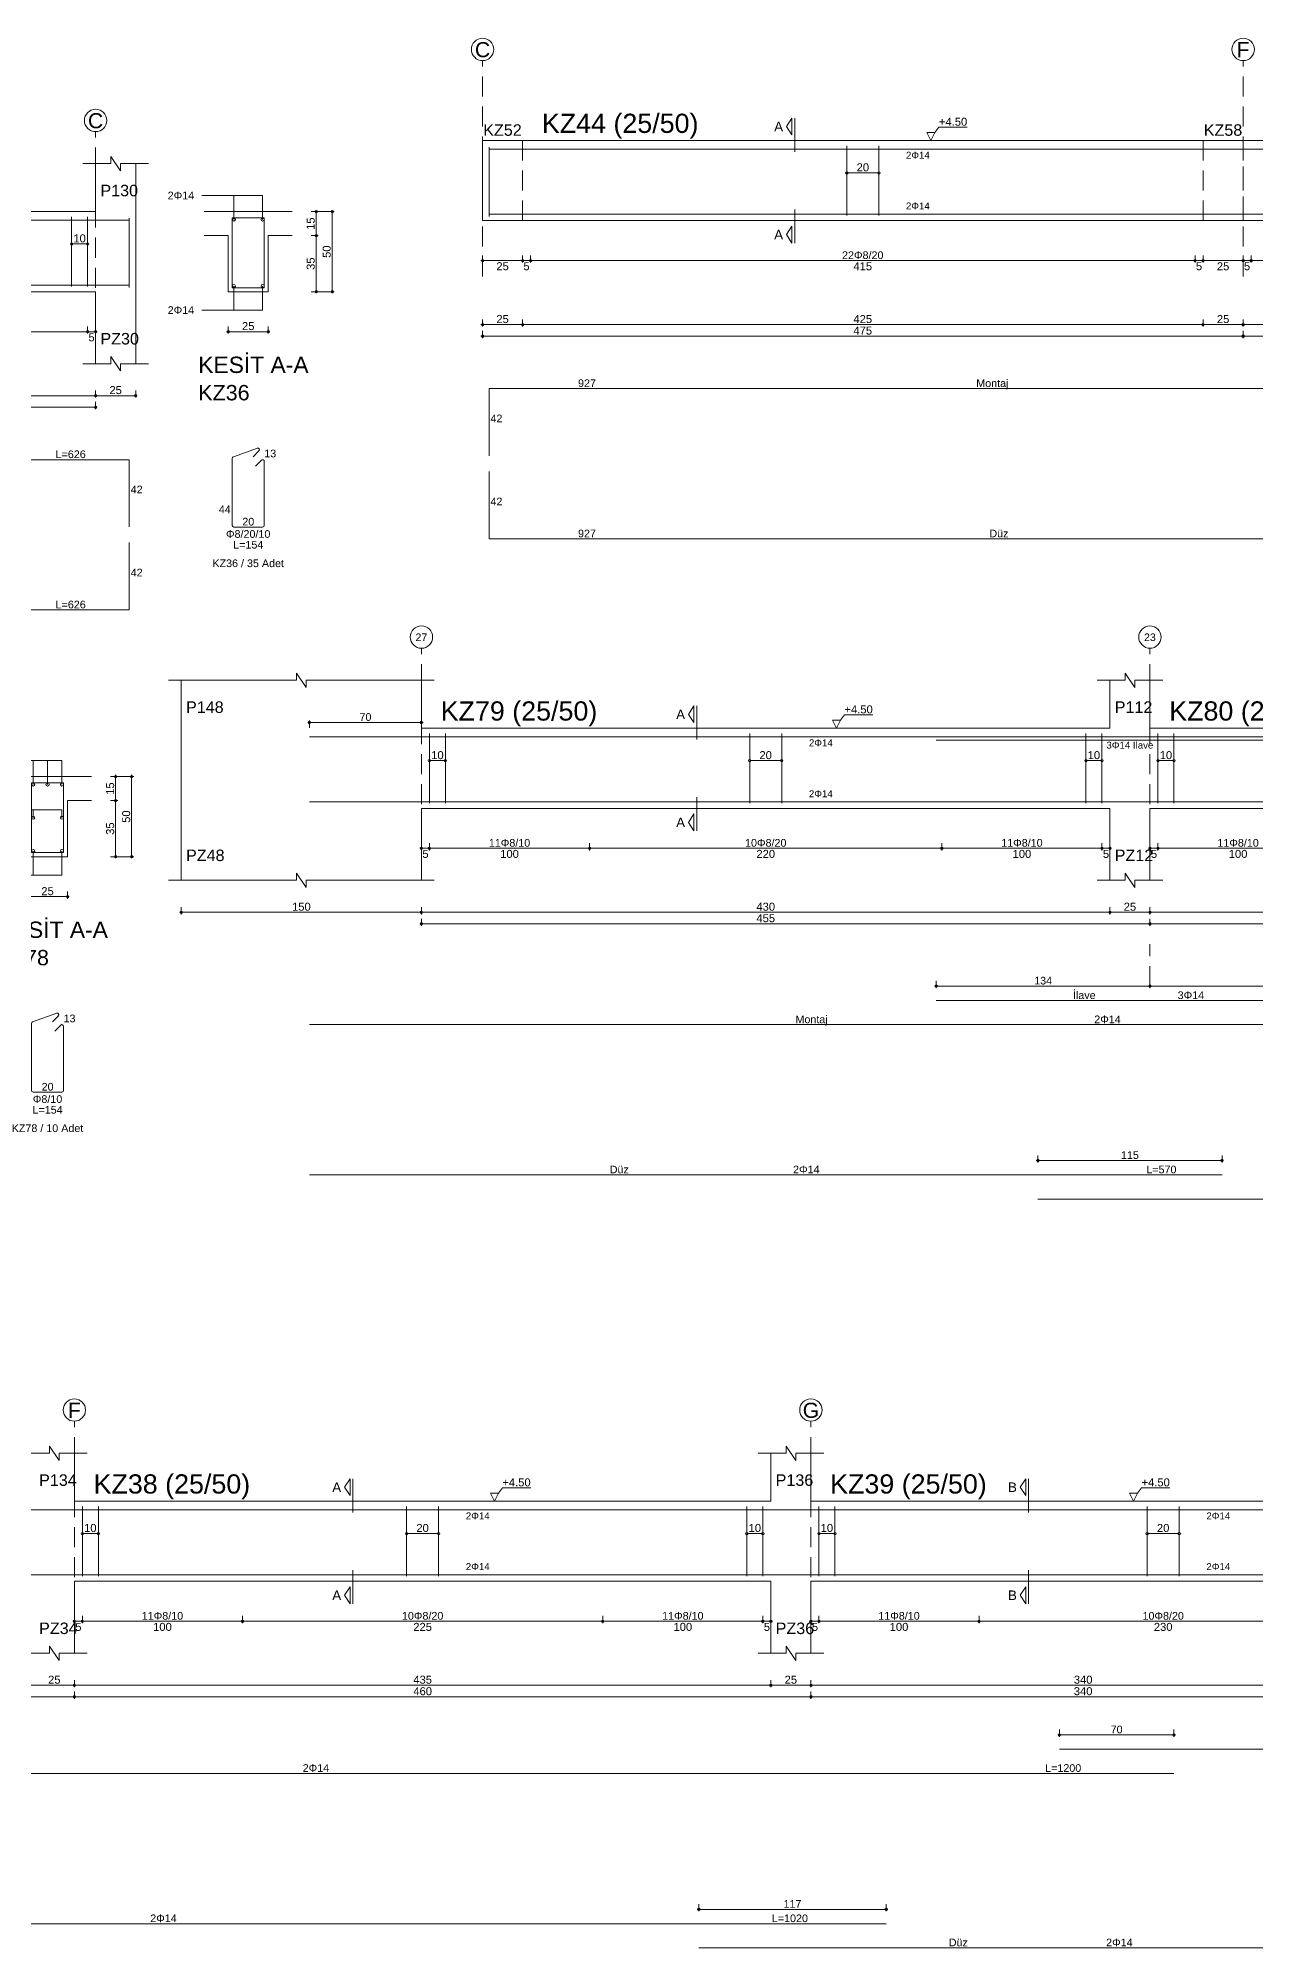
# Model space of a CAD drawing. Header units: millimetres. Extents: x 23801 to 80069, y 9628 to 14137.
# Drawn here: x 39155 to 40295, y 9826 to 11616 of the extents above; entities that cross this region are included whole.
import ezdxf

# ---------------------------------------------------------------- set-up
doc = ezdxf.new("R2010")
doc.units = ezdxf.units.MM
doc.linetypes.add('DASHDOT2', pattern=[12.7, 6.35, -3.175, 0, -3.175])
doc.linetypes.add('DASHED4', pattern=[18.75, 12.5, -6.25])
doc.layers.add('aks', color=251, linetype='DASHDOT2', lineweight=35)
for name, color, linetype in [('Donatı Topl. Uzun. Yazısı', 7, 'Continuous'), ('Donatı Uz. Yazısı', 7, 'Continuous'), ('Donatı Yazısı', 7, 'Continuous'), ('Donatı Çizgisi', 7, 'Continuous'), ('Kiriş', 7, 'Continuous'), ('Standart', 7, 'Continuous'), ('Ölçülendirme', 7, 'Continuous')]:
    doc.layers.add(name, color=color, linetype=linetype)
doc.styles.add('arial_1_18', font='arial.ttf', dxfattribs={"height": 0.2})

# ---------------------------------------------------------------- blocks, each defined once
blk = doc.blocks.new('IDE1071Entity7295')
at = {"layer": 'aks', "color": 30, "linetype": 'DASHED4', "lineweight": 5}
for points in [[(21820.7, 2001.7), (21820.7, 2136.7)], [(22345.7, 2001.7), (22345.7, 2136.7)]]:
    blk.add_lwpolyline(points, dxfattribs=at)
at = {"layer": 'aks', "color": 1, "linetype": 'Continuous', "lineweight": 5}
for centre in [(21820.7, 2143.7), (22345.7, 2143.7)]:
    blk.add_circle(centre, 7, dxfattribs=at)
at = {"layer": 'Donatı Çizgisi', "color": 5, "linetype": 'Continuous', "lineweight": 5}
for points in [[(21824.7, 2039.3), (21824.7, 2082.7)], [(21824.7, 2081.3), (22366.7, 2081.3)], [(21850.7, 2039.9), (21850.7, 2083.5)], [(21860.7, 2039.9), (21860.7, 2083.5)], [(22085.7, 2039.9), (22085.7, 2083.5)], [(22105.7, 2039.9), (22105.7, 2083.5)], [(22330.7, 2039.9), (22330.7, 2083.5)], [(22340.7, 2039.9), (22340.7, 2083.5)], [(22366.7, 2039.3), (22366.7, 2082.7)], [(22431, 2039.2), (22431, 2082.8)], [(22431, 2082.8), (22451, 2082.8)], [(22451, 2039.2), (22451, 2082.8)], [(21824.7, 2040.7), (22366.7, 2040.7)], [(22431, 2039.2), (22451, 2039.2)], [(22431.7, 1933.4), (22446.7, 1938.9)], [(22444.1, 1933.6), (22447.7, 1937.2)], [(21824.7, 1889.7), (21824.7, 1931.7)], [(21824.7, 1931.7), (22366.7, 1931.7)], [(22366.7, 1889.7), (22366.7, 1931.7)], [(22431, 1890.6), (22431, 1932.5)], [(22445.5, 1927.7), (22449.3, 1931.5)], [(22451, 1890.6), (22451, 1930.7)], [(22432, 1889.6), (22450, 1889.6)], [(21824.7, 1837.8), (21824.7, 1879.9)], [(22366.7, 1837.8), (22366.7, 1879.9)], [(21824.7, 1837.8), (22366.7, 1837.8)]]:
    blk.add_lwpolyline(points, dxfattribs=at)
for centre in [(22432, 2081.8), (22450, 2081.8), (22432, 2040.2), (22450, 2040.2)]:
    blk.add_circle(centre, 1, dxfattribs=at)
for centre, start, end in [((22432, 1932.5), 110, 180), ((22447, 1937.9), 315, 110), ((22450, 1930.7), 0, 135), ((22432, 1890.6), 180, 270), ((22450, 1890.6), 270, 0)]:
    blk.add_arc(centre, 1.02, start, end, dxfattribs=at)
at = {"layer": 'Kiriş', "color": 1, "linetype": 'Continuous', "lineweight": 5}
for points in [[(21812.7, 2116.7), (21830.2, 2116.7)], [(21820.7, 1991.7), (21820.7, 2116.7)], [(21830.2, 2116.7), (21830.2, 2121.2)], [(21836.2, 2112.2), (21830.2, 2121.2)], [(21836.2, 2112.2), (21836.2, 2116.7)], [(21836.2, 2116.7), (21853.7, 2116.7)], [(21845.7, 2086.7), (21845.7, 2116.7)], [(22337.7, 2116.7), (22355.2, 2116.7)], [(22345.7, 2086.7), (22345.7, 2116.7)], [(22355.2, 2116.7), (22355.2, 2121.2)], [(22361.2, 2112.2), (22355.2, 2121.2)], [(22361.2, 2116.7), (22378.7, 2116.7)], [(22361.2, 2112.2), (22361.2, 2116.7)], [(22370.7, 1991.7), (22370.7, 2116.7)], [(21845.7, 2086.7), (22345.7, 2086.7)], [(22413.5, 2086.7), (22468.5, 2086.7)], [(22413.5, 2071.7), (22428.5, 2071.7)], [(22428.5, 2036.7), (22428.5, 2071.7)], [(22453.5, 2071.7), (22468.5, 2071.7)], [(22453.5, 2036.7), (22453.5, 2071.7)], [(21845.7, 2036.7), (22345.7, 2036.7)], [(21845.7, 1991.7), (21845.7, 2036.7)], [(22345.7, 1991.7), (22345.7, 2036.7)], [(22428.5, 2036.7), (22453.5, 2036.7)], [(21836.2, 1987.2), (21830.2, 1996.2)], [(21830.2, 1991.7), (21830.2, 1996.2)], [(22361.2, 1987.2), (22355.2, 1996.2)], [(22355.2, 1991.7), (22355.2, 1996.2)], [(21812.7, 1991.7), (21830.2, 1991.7)], [(21836.2, 1991.7), (21853.7, 1991.7)], [(21836.2, 1987.2), (21836.2, 1991.7)], [(22337.7, 1991.7), (22355.2, 1991.7)], [(22361.2, 1991.7), (22378.7, 1991.7)], [(22361.2, 1987.2), (22361.2, 1991.7)]]:
    blk.add_lwpolyline(points, dxfattribs=at)
at = {"layer": 'Ölçülendirme', "color": 1, "linetype": 'Continuous', "lineweight": 5}
for points in [[(22040.4, 2095.5), (22043.9, 2100.7)], [(22043.9, 2090.2), (22043.9, 2100.7)], [(22045.7, 2079.7), (22045.7, 2100.7)], [(22043.9, 2090.2), (22040.4, 2095.5)], [(22146.9, 2086.7), (22144.4, 2091.7)], [(22144.4, 2091.7), (22149.4, 2091.7)], [(22149.4, 2091.7), (22146.9, 2086.7)], [(22149.4, 2091.7), (22151.9, 2095)], [(22151.9, 2095), (22169.6, 2095)], [(22412, 2096.8), (22450, 2096.8)], [(22432, 2081.8), (22432, 2096.8)], [(22450, 2081.8), (22450, 2096.8)], [(22146.9, 2086.7), (22146.9, 2086.7)], [(22480.2, 2086.7), (22494.7, 2086.7)], [(22483.5, 2035.7), (22483.5, 2087.7)], [(22493.5, 2035.7), (22493.5, 2087.7)], [(21850.7, 2066.5), (21860.7, 2066.5)], [(22085.7, 2066.5), (22105.7, 2066.5)], [(22330.7, 2066.5), (22340.7, 2066.5)], [(22480.2, 2071.7), (22484.7, 2071.7)], [(22045.7, 2022.7), (22045.7, 2043.7)], [(22040.4, 2028), (22043.9, 2033.2)], [(22043.9, 2022.7), (22043.9, 2033.2)], [(22432, 2025.2), (22432, 2040.2)], [(22450, 2025.2), (22450, 2040.2)], [(22480.2, 2036.7), (22494.7, 2036.7)], [(22043.9, 2022.7), (22040.4, 2028)], [(22412, 2025.2), (22450, 2025.2)], [(21844.7, 2011.7), (22346.7, 2011.7)], [(21845.7, 2010.5), (21845.7, 2015)], [(21850.7, 2010.5), (21850.7, 2015)], [(21950.7, 2010.5), (21950.7, 2015)], [(22240.7, 2010.5), (22240.7, 2015)], [(22340.7, 2010.5), (22340.7, 2015)], [(22345.7, 2010.5), (22345.7, 2015)], [(22427.5, 2011.7), (22454.5, 2011.7)], [(22428.5, 2010.5), (22428.5, 2015)], [(22453.5, 2010.5), (22453.5, 2015)], [(21819.7, 1971.7), (22371.7, 1971.7)], [(21820.7, 1970.5), (21820.7, 1975)], [(21845.7, 1970.5), (21845.7, 1975)], [(22345.7, 1970.5), (22345.7, 1975)], [(22370.7, 1970.5), (22370.7, 1975)], [(21819.7, 1964.5), (22346.7, 1964.5)], [(21820.7, 1963.3), (21820.7, 1967.8)], [(22345.7, 1963.3), (22345.7, 1967.8)]]:
    blk.add_lwpolyline(points, dxfattribs=at)
for centre in [(22483.5, 2086.7), (22493.5, 2086.7), (21850.7, 2066.5), (21860.7, 2066.5), (22085.7, 2066.5), (22105.7, 2066.5), (22330.7, 2066.5), (22340.7, 2066.5), (22483.5, 2071.7), (22483.5, 2036.7), (22493.5, 2036.7), (21845.7, 2011.7), (21850.7, 2011.7), (21850.7, 2011.7), (21950.7, 2011.7), (21950.7, 2011.7), (22240.7, 2011.7), (22240.7, 2011.7), (22340.7, 2011.7), (22340.7, 2011.7), (22345.7, 2011.7), (22428.5, 2011.7), (22453.5, 2011.7), (21820.7, 1971.7), (21845.7, 1971.7), (21845.7, 1971.7), (22345.7, 1971.7), (22345.7, 1971.7), (22370.7, 1971.7), (21820.7, 1964.5), (22345.7, 1964.5)]:
    blk.add_circle(centre, 0.75, dxfattribs=at)
at = {"layer": 'aks', "color": 1, "linetype": 'Continuous', "lineweight": 5, "style": 'arial_1_18'}
for s, p in [('A', (21816.3, 2138.8)), ('C', (22340.9, 2138.8))]:
    blk.add_text(s, height=9.45, dxfattribs=at).set_placement(p)
at = {"layer": 'Donatı Topl. Uzun. Yazısı', "color": 1, "linetype": 'Continuous', "lineweight": 5, "style": 'arial_1_18'}
for s, p in [('L=626', (22320.7, 1932.7)), ('L=154', (22431.6, 1876.2)), ('L=626', (22320.7, 1838.8))]:
    blk.add_text(s, height=4.8, dxfattribs=at).set_placement(p)
at = {"layer": 'Donatı Uz. Yazısı', "color": 1, "linetype": 'Continuous', "lineweight": 5, "style": 'arial_1_18'}
for s, p in [('542', (21857.2, 1932.7)), ('13', (22451, 1933.2)), ('42', (21825.6, 1910.7)), ('42', (22367.6, 1910.7)), ('44', (22422.6, 1898.3)), ('20', (22437.3, 1890.6)), ('42', (21825.6, 1858.8)), ('42', (22367.6, 1858.8)), ('542', (21857.2, 1838.8))]:
    blk.add_text(s, height=4.8, dxfattribs=at).set_placement(p)
at = {"layer": 'Donatı Yazısı', "color": 5, "linetype": 'Continuous', "lineweight": 5, "style": 'arial_1_18'}
for s, p in [('2Φ14', (22390.7, 2094.4)), ('2Φ14', (22390.7, 2022.8)), ('2Φ14', (22111.9, 1932.7)), ('Φ8/20/10', (22427.1, 1882.9)), ('KZ36 / 35 Adet', (22418.6, 1864.6)), ('2Φ14', (22111.9, 1838.8))]:
    blk.add_text(s, height=4.8, dxfattribs=at).set_placement(p)
for p in [(22122.6, 2075.4), (22122.6, 2043.7)]:
    blk.add_text('2Φ14', height=4.32, rotation=360, dxfattribs=at).set_placement(p)
at = {"layer": 'Donatı Yazısı', "color": 1, "linetype": 'Continuous', "lineweight": 5, "style": 'arial_1_18'}
for s, p in [('Montaj', (21994.2, 1932.7)), ('Düz', (22002.4, 1838.8))]:
    blk.add_text(s, height=4.8, dxfattribs=at).set_placement(p)
at = {"layer": 'Kiriş', "color": 1, "linetype": 'Continuous', "lineweight": 5, "style": 'arial_1_18'}
for s, height, p in [('P123', 7.2, (21823.7, 2096.3)), ('KZ36 (25/50)', 12, (21857.7, 2091.5)), ('P130', 7.2, (22348.7, 2096.3)), ('PZ23', 7.2, (21823.7, 2003.7)), ('PZ30', 7.2, (22348.7, 2003.7)), ('KESİT A-A', 10.2, (22409.8, 1985.9)), ('KZ36', 9.6, (22409.8, 1968.8))]:
    blk.add_text(s, height=height, dxfattribs=at).set_placement(p)
at = {"layer": 'Ölçülendirme', "color": 1, "linetype": 'Continuous', "lineweight": 5, "style": 'arial_1_18'}
for s, height, p in [('+4.50', 5, (22151.9, 2096)), ('A', 5.95, (22032.8, 2092.5)), ('A', 5.95, (22032.8, 2025)), ('25', 5, (22437.1, 2012.7)), ('5', 5, (21846.2, 2005.7)), ('100', 5, (21894.8, 2005.7)), ('290', 5, (22089.8, 2005.7)), ('100', 5, (22284.8, 2005.7)), ('5', 5, (22341.2, 2005.7)), ('25', 5, (21829.3, 1972.7)), ('500', 5, (22089.8, 1972.7)), ('525', 5, (22089.8, 1965.5)), ('25', 5, (22354.3, 1972.7))]:
    blk.add_text(s, height=height, dxfattribs=at).set_placement(p)
for s, rotation, p in [('15', 90, (22482.5, 2075.3)), ('10', 360, (21851.8, 2067.5)), ('20', 360, (22091.8, 2067.5)), ('10', 360, (22331.8, 2067.5)), ('50', 90, (22492.5, 2057.8)), ('35', 90, (22482.5, 2050.3))]:
    blk.add_text(s, height=5, rotation=rotation, dxfattribs=at).set_placement(p)
at = {"layer": 'Ölçülendirme', "color": 5, "linetype": 'Continuous', "lineweight": 5, "style": 'arial_1_18'}
for s, p in [('11Φ8/10', (21887.7, 2012.7)), ('13Φ8/20', (22082.7, 2012.7)), ('11Φ8/10', (22277.7, 2012.7))]:
    blk.add_text(s, height=4.8, dxfattribs=at).set_placement(p)
blk = doc.blocks.new('IDE1071Entity7296')
at = {"layer": 'aks', "color": 30, "linetype": 'DASHED4', "lineweight": 5}
for points in [[(23031.6, 2031.9), (23031.6, 2166.9)], [(23491.6, 2031.9), (23491.6, 2166.9)]]:
    blk.add_lwpolyline(points, dxfattribs=at)
at = {"layer": 'aks', "color": 1, "linetype": 'Continuous', "lineweight": 5}
for centre in [(23031.6, 2173.9), (23491.6, 2173.9)]:
    blk.add_circle(centre, 7, dxfattribs=at)
at = {"layer": 'Donatı Çizgisi', "color": 5, "linetype": 'Continuous', "lineweight": 5}
for points in [[(23036.6, 2070.1), (23036.6, 2113.7)], [(23046.6, 2070.1), (23046.6, 2113.7)], [(23239.1, 2070.1), (23239.1, 2113.7)], [(23259.1, 2070.1), (23259.1, 2113.7)], [(23451.6, 2070.1), (23451.6, 2113.7)], [(23461.6, 2070.1), (23461.6, 2113.7)], [(23496.6, 2070.1), (23496.6, 2113.7)], [(23506.6, 2070.1), (23506.6, 2113.7)], [(23701.6, 2070.1), (23701.6, 2113.7)], [(23721.6, 2070.1), (23721.6, 2113.7)], [(22560.6, 2111.5), (25287.6, 2111.5)], [(22560.6, 2070.9), (25287.6, 2070.9)], [(23646.8, 1961.9), (24731.5, 1961.9)], [(22560.6, 1946.8), (23718.3, 1946.8)], [(22560.6, 1852.9), (23538.6, 1852.9)], [(23421.6, 1837.8), (23901.6, 1837.8)]]:
    blk.add_lwpolyline(points, dxfattribs=at)
at = {"layer": 'Kiriş', "color": 1, "linetype": 'Continuous', "lineweight": 5}
for points in [[(23016.1, 2146.9), (23016.1, 2151.4)], [(23022.1, 2142.4), (23016.1, 2151.4)], [(23476.1, 2146.9), (23476.1, 2151.4)], [(23482.1, 2142.4), (23476.1, 2151.4)], [(22998.6, 2146.9), (23016.1, 2146.9)], [(23022.1, 2146.9), (23039.6, 2146.9)], [(23022.1, 2142.4), (23022.1, 2146.9)], [(23031.6, 2116.9), (23031.6, 2146.9)], [(23458.6, 2146.9), (23476.1, 2146.9)], [(23466.6, 2116.9), (23466.6, 2146.9)], [(23482.1, 2146.9), (23499.6, 2146.9)], [(23482.1, 2142.4), (23482.1, 2146.9)], [(23491.6, 2116.9), (23491.6, 2146.9)], [(23031.6, 2116.9), (23466.6, 2116.9)], [(23491.6, 2116.9), (25291.6, 2116.9)], [(23031.6, 2066.9), (23466.6, 2066.9)], [(23031.6, 2021.9), (23031.6, 2066.9)], [(23466.6, 2021.9), (23466.6, 2066.9)], [(23491.6, 2066.9), (25291.6, 2066.9)], [(23491.6, 2021.9), (23491.6, 2066.9)], [(22998.6, 2021.9), (23016.1, 2021.9)], [(23022.1, 2017.4), (23016.1, 2026.4)], [(23016.1, 2021.9), (23016.1, 2026.4)], [(23022.1, 2021.9), (23039.6, 2021.9)], [(23022.1, 2017.4), (23022.1, 2021.9)], [(23458.6, 2021.9), (23476.1, 2021.9)], [(23482.1, 2017.4), (23476.1, 2026.4)], [(23476.1, 2021.9), (23476.1, 2026.4)], [(23482.1, 2021.9), (23499.6, 2021.9)], [(23482.1, 2017.4), (23482.1, 2021.9)]]:
    blk.add_lwpolyline(points, dxfattribs=at)
at = {"layer": 'Ölçülendirme', "color": 1, "linetype": 'Continuous', "lineweight": 5}
for points in [[(23200.4, 2125.7), (23203.9, 2130.9)], [(23203.9, 2120.4), (23200.4, 2125.7)], [(23203.9, 2120.4), (23203.9, 2130.9)], [(23205.6, 2109.9), (23205.6, 2130.9)], [(23296.4, 2121.9), (23298.9, 2125.2)], [(23298.9, 2125.2), (23316.6, 2125.2)], [(23622.4, 2125.7), (23625.9, 2130.9)], [(23625.9, 2120.4), (23622.4, 2125.7)], [(23625.9, 2120.4), (23625.9, 2130.9)], [(23627.6, 2109.9), (23627.6, 2130.9)], [(23695.6, 2121.9), (23698.1, 2125.2)], [(23698.1, 2125.2), (23715.8, 2125.2)], [(23293.9, 2116.9), (23291.4, 2121.9)], [(23291.4, 2121.9), (23296.4, 2121.9)], [(23296.4, 2121.9), (23293.9, 2116.9)], [(23293.9, 2116.9), (23293.9, 2116.9)], [(23693.1, 2116.9), (23690.6, 2121.9)], [(23690.6, 2121.9), (23695.6, 2121.9)], [(23695.6, 2121.9), (23693.1, 2116.9)], [(23693.1, 2116.9), (23693.1, 2116.9)], [(23036.6, 2096.7), (23046.6, 2096.7)], [(23239.1, 2096.7), (23259.1, 2096.7)], [(23451.6, 2096.7), (23461.6, 2096.7)], [(23496.6, 2096.7), (23506.6, 2096.7)], [(23701.6, 2096.7), (23721.6, 2096.7)], [(23205.6, 2052.9), (23205.6, 2073.9)], [(23627.6, 2052.9), (23627.6, 2073.9)], [(23200.4, 2058.2), (23203.9, 2063.4)], [(23203.9, 2052.9), (23200.4, 2058.2)], [(23203.9, 2052.9), (23203.9, 2063.4)], [(23622.4, 2058.2), (23625.9, 2063.4)], [(23625.9, 2052.9), (23622.4, 2058.2)], [(23625.9, 2052.9), (23625.9, 2063.4)], [(23030.6, 2041.9), (23467.6, 2041.9)], [(23031.6, 2040.7), (23031.6, 2045.2)], [(23036.6, 2040.7), (23036.6, 2045.2)], [(23136.6, 2040.7), (23136.6, 2045.2)], [(23361.6, 2040.7), (23361.6, 2045.2)], [(23461.6, 2040.7), (23461.6, 2045.2)], [(23466.6, 2040.7), (23466.6, 2045.2)], [(23490.6, 2041.9), (25292.6, 2041.9)], [(23491.6, 2040.7), (23491.6, 2045.2)], [(23496.6, 2040.7), (23496.6, 2045.2)], [(23596.6, 2040.7), (23596.6, 2045.2)], [(23031.6, 2000.7), (23031.6, 2005.2)], [(23466.6, 2000.7), (23466.6, 2005.2)], [(23491.6, 2000.7), (23491.6, 2005.2)], [(22555.6, 2001.9), (25292.6, 2001.9)], [(22555.6, 1994.7), (25292.6, 1994.7)], [(23031.6, 1993.5), (23031.6, 1998)], [(23491.6, 1993.5), (23491.6, 1998)], [(23645.8, 1970.9), (23719.3, 1970.9)], [(23646.8, 1969.7), (23646.8, 1974.2)], [(23718.3, 1969.7), (23718.3, 1974.2)], [(23420.6, 1861.9), (23539.6, 1861.9)], [(23421.6, 1860.7), (23421.6, 1865.2)], [(23538.6, 1860.7), (23538.6, 1865.2)]]:
    blk.add_lwpolyline(points, dxfattribs=at)
for centre in [(23036.6, 2096.7), (23046.6, 2096.7), (23239.1, 2096.7), (23259.1, 2096.7), (23451.6, 2096.7), (23461.6, 2096.7), (23496.6, 2096.7), (23506.6, 2096.7), (23701.6, 2096.7), (23721.6, 2096.7), (23031.6, 2041.9), (23036.6, 2041.9), (23036.6, 2041.9), (23136.6, 2041.9), (23136.6, 2041.9), (23361.6, 2041.9), (23361.6, 2041.9), (23461.6, 2041.9), (23461.6, 2041.9), (23466.6, 2041.9), (23491.6, 2041.9), (23496.6, 2041.9), (23496.6, 2041.9), (23596.6, 2041.9), (23596.6, 2041.9), (23031.6, 2001.9), (23031.6, 2001.9), (23031.6, 1994.7), (23031.6, 1994.7), (23466.6, 2001.9), (23466.6, 2001.9), (23491.6, 2001.9), (23491.6, 2001.9), (23491.6, 1994.7), (23491.6, 1994.7), (23646.8, 1970.9), (23718.3, 1970.9), (23421.6, 1861.9), (23538.6, 1861.9)]:
    blk.add_circle(centre, 0.75, dxfattribs=at)
at = {"layer": 'aks', "color": 1, "linetype": 'Continuous', "lineweight": 5, "style": 'arial_1_18'}
for s, p in [('F', (23027.6, 2169)), ('G', (23486.5, 2169))]:
    blk.add_text(s, height=9.45, dxfattribs=at).set_placement(p)
at = {"layer": 'Donatı Topl. Uzun. Yazısı', "color": 1, "linetype": 'Continuous', "lineweight": 5, "style": 'arial_1_18'}
for s, p in [('L=1200', (23637.9, 1947.8)), ('L=1020', (23467.2, 1853.9))]:
    blk.add_text(s, height=4.8, dxfattribs=at).set_placement(p)
at = {"layer": 'Donatı Yazısı', "color": 5, "linetype": 'Continuous', "lineweight": 5, "style": 'arial_1_18'}
for p in [(23276.1, 2105.6), (23738.6, 2105.6), (23276.1, 2073.9), (23738.6, 2073.9)]:
    blk.add_text('2Φ14', height=4.32, rotation=360, dxfattribs=at).set_placement(p)
for p in [(23174.2, 1947.8), (23079, 1853.9), (23676, 1838.8)]:
    blk.add_text('2Φ14', height=4.8, dxfattribs=at).set_placement(p)
at = {"layer": 'Donatı Yazısı', "color": 1, "linetype": 'Continuous', "lineweight": 5, "style": 'arial_1_18'}
blk.add_text('Düz', height=4.8, dxfattribs=at).set_placement((23577.7, 1838.8))
at = {"layer": 'Kiriş', "color": 1, "linetype": 'Continuous', "lineweight": 5, "style": 'arial_1_18'}
for s, height, p in [('P134', 7.2, (23009.6, 2126.5)), ('KZ38 (25/50)', 12, (23043.6, 2121.7)), ('P136', 7.2, (23469.6, 2126.5)), ('KZ39 (25/50)', 12, (23503.6, 2121.7)), ('PZ34', 7.2, (23009.6, 2033.9)), ('PZ36', 7.2, (23469.6, 2033.9))]:
    blk.add_text(s, height=height, dxfattribs=at).set_placement(p)
at = {"layer": 'Ölçülendirme', "color": 1, "linetype": 'Continuous', "lineweight": 5, "style": 'arial_1_18'}
for s, height, p in [('A', 5.95, (23192.7, 2122.7)), ('+4.50', 5, (23298.9, 2126.2)), ('B', 5.95, (23614.7, 2122.7)), ('+4.50', 5, (23698.1, 2126.2)), ('A', 5.95, (23192.7, 2055.2)), ('B', 5.95, (23614.7, 2055.2)), ('5', 5, (23032.2, 2035.9)), ('100', 5, (23080.8, 2035.9)), ('225', 5, (23243.3, 2035.9)), ('100', 5, (23405.8, 2035.9)), ('5', 5, (23462.2, 2035.9)), ('5', 5, (23492.2, 2035.9)), ('100', 5, (23540.8, 2035.9)), ('230', 5, (23705.8, 2035.9)), ('25', 5, (23015.2, 2002.9)), ('435', 5, (23243.3, 2002.9)), ('25', 5, (23475.2, 2002.9)), ('340', 5, (23655.8, 2002.9)), ('460', 5, (23243.3, 1995.7)), ('340', 5, (23655.8, 1995.7))]:
    blk.add_text(s, height=height, dxfattribs=at).set_placement(p)
for s, p in [('10', (23037.7, 2097.7)), ('20', (23245.2, 2097.7)), ('10', (23452.7, 2097.7)), ('10', (23497.7, 2097.7)), ('20', (23707.7, 2097.7))]:
    blk.add_text(s, height=5, rotation=360, dxfattribs=at).set_placement(p)
at = {"layer": 'Ölçülendirme', "color": 5, "linetype": 'Continuous', "lineweight": 5, "style": 'arial_1_18'}
for s, p in [('11Φ8/10', (23073.7, 2042.9)), ('10Φ8/20', (23236.2, 2042.9)), ('11Φ8/10', (23398.7, 2042.9)), ('11Φ8/10', (23533.7, 2042.9)), ('10Φ8/20', (23698.7, 2042.9)), ('70', (23678.8, 1971.9)), ('117', (23474.5, 1862.9))]:
    blk.add_text(s, height=4.8, dxfattribs=at).set_placement(p)
blk = doc.blocks.new('IDE1071Entity7298')
at = {"layer": 'aks', "color": 30, "linetype": 'DASHED4', "lineweight": 5}
for points in [[(26469.9, 2001.7), (26469.9, 2136.7)], [(26944.9, 2001.7), (26944.9, 2136.7)]]:
    blk.add_lwpolyline(points, dxfattribs=at)
at = {"layer": 'aks', "color": 1, "linetype": 'Continuous', "lineweight": 5}
for centre in [(26469.9, 2143.7), (26944.9, 2143.7)]:
    blk.add_circle(centre, 7, dxfattribs=at)
at = {"layer": 'Donatı Çizgisi', "color": 5, "linetype": 'Continuous', "lineweight": 5}
for points in [[(26473.9, 2039.3), (26473.9, 2082.7)], [(26473.9, 2081.3), (27400.9, 2081.3)], [(26697.4, 2039.9), (26697.4, 2083.5)], [(26717.4, 2039.9), (26717.4, 2083.5)], [(26473.9, 2040.7), (27400.9, 2040.7)], [(26473.9, 1889.7), (26473.9, 1931.7)], [(26473.9, 1931.7), (27400.9, 1931.7)], [(26473.9, 1837.8), (26473.9, 1879.9)], [(26473.9, 1837.8), (27400.9, 1837.8)]]:
    blk.add_lwpolyline(points, dxfattribs=at)
at = {"layer": 'Kiriş', "color": 1, "linetype": 'DASHED4', "lineweight": 5}
for points in [[(26469.9, 2036.7), (26469.9, 2086.7)], [(26494.9, 2036.7), (26494.9, 2086.7)], [(26919.9, 2036.7), (26919.9, 2086.7)], [(26944.9, 2036.7), (26944.9, 2086.7)]]:
    blk.add_lwpolyline(points, dxfattribs=at)
at = {"layer": 'Kiriş', "color": 1, "linetype": 'Continuous', "lineweight": 5}
for points in [[(26469.9, 2086.7), (27404.9, 2086.7)], [(26469.9, 2036.7), (26469.9, 2086.7)], [(26469.9, 2036.7), (27404.9, 2036.7)]]:
    blk.add_lwpolyline(points, dxfattribs=at)
at = {"layer": 'Ölçülendirme', "color": 1, "linetype": 'Continuous', "lineweight": 5}
for points in [[(26659.6, 2095.5), (26663.1, 2100.7)], [(26663.1, 2090.2), (26663.1, 2100.7)], [(26664.9, 2079.7), (26664.9, 2100.7)], [(26663.1, 2090.2), (26659.6, 2095.5)], [(26749.9, 2086.7), (26747.4, 2091.7)], [(26747.4, 2091.7), (26752.4, 2091.7)], [(26752.4, 2091.7), (26749.9, 2086.7)], [(26752.4, 2091.7), (26754.9, 2095)], [(26754.9, 2095), (26772.5, 2095)], [(26749.9, 2086.7), (26749.9, 2086.7)], [(26697.4, 2066.5), (26717.4, 2066.5)], [(26664.9, 2022.7), (26664.9, 2043.7)], [(26659.6, 2028), (26663.1, 2033.2)], [(26663.1, 2022.7), (26663.1, 2033.2)], [(26663.1, 2022.7), (26659.6, 2028)], [(26468.9, 2011.7), (27405.9, 2011.7)], [(26469.9, 2010.5), (26469.9, 2015)], [(26494.9, 2010.5), (26494.9, 2015)], [(26499.9, 2010.5), (26499.9, 2015)], [(26914.9, 2010.5), (26914.9, 2015)], [(26919.9, 2010.5), (26919.9, 2015)], [(26944.9, 2010.5), (26944.9, 2015)], [(26949.9, 2010.5), (26949.9, 2015)], [(26468.9, 1971.7), (27405.9, 1971.7)], [(26469.9, 1970.5), (26469.9, 1975)], [(26494.9, 1970.5), (26494.9, 1975)], [(26919.9, 1970.5), (26919.9, 1975)], [(26944.9, 1970.5), (26944.9, 1975)], [(26468.9, 1964.5), (27405.9, 1964.5)], [(26469.9, 1963.3), (26469.9, 1967.8)], [(26944.9, 1963.3), (26944.9, 1967.8)]]:
    blk.add_lwpolyline(points, dxfattribs=at)
for centre in [(26697.4, 2066.5), (26717.4, 2066.5), (26469.9, 2011.7), (26494.9, 2011.7), (26494.9, 2011.7), (26499.9, 2011.7), (26499.9, 2011.7), (26914.9, 2011.7), (26914.9, 2011.7), (26919.9, 2011.7), (26919.9, 2011.7), (26944.9, 2011.7), (26944.9, 2011.7), (26949.9, 2011.7), (26949.9, 2011.7), (26469.9, 1971.7), (26494.9, 1971.7), (26494.9, 1971.7), (26919.9, 1971.7), (26919.9, 1971.7), (26944.9, 1971.7), (26944.9, 1971.7), (26469.9, 1964.5), (26944.9, 1964.5), (26944.9, 1964.5)]:
    blk.add_circle(centre, 0.75, dxfattribs=at)
at = {"layer": 'aks', "color": 1, "linetype": 'Continuous', "lineweight": 5, "style": 'arial_1_18'}
for s, p in [('C', (26465.1, 2138.8)), ('F', (26940.8, 2138.8))]:
    blk.add_text(s, height=9.45, dxfattribs=at).set_placement(p)
at = {"layer": 'Donatı Uz. Yazısı', "color": 1, "linetype": 'Continuous', "lineweight": 5, "style": 'arial_1_18'}
for s, p in [('927', (26529.5, 1932.7)), ('42', (26474.8, 1910.7)), ('42', (26474.8, 1858.8)), ('927', (26529.5, 1838.8))]:
    blk.add_text(s, height=4.8, dxfattribs=at).set_placement(p)
at = {"layer": 'Donatı Yazısı', "color": 5, "linetype": 'Continuous', "lineweight": 5, "style": 'arial_1_18'}
for p in [(26734.3, 2075.4), (26734.3, 2043.7)]:
    blk.add_text('2Φ14', height=4.32, rotation=360, dxfattribs=at).set_placement(p)
at = {"layer": 'Donatı Yazısı', "color": 1, "linetype": 'Continuous', "lineweight": 5, "style": 'arial_1_18'}
for s, p in [('Montaj', (26778.2, 1932.7)), ('Düz', (26786.4, 1838.8))]:
    blk.add_text(s, height=4.8, dxfattribs=at).set_placement(p)
at = {"layer": 'Kiriş', "color": 1, "linetype": 'Continuous', "lineweight": 5, "style": 'arial_1_18'}
for s, height, p in [('KZ44 (25/50)', 12, (26506.9, 2091.5)), ('KZ52', 7.2, (26470.3, 2089.7)), ('KZ58', 7.2, (26920.3, 2089.7))]:
    blk.add_text(s, height=height, dxfattribs=at).set_placement(p)
at = {"layer": 'Ölçülendirme', "color": 1, "linetype": 'Continuous', "lineweight": 5, "style": 'arial_1_18'}
for s, height, p in [('+4.50', 5, (26754.9, 2096)), ('A', 5.95, (26652, 2092.5)), ('A', 5.95, (26652, 2025)), ('25', 5, (26478.5, 2005.7)), ('5', 5, (26495.4, 2005.7)), ('415', 5, (26701.5, 2005.7)), ('5', 5, (26915.4, 2005.7)), ('25', 5, (26928.5, 2005.7)), ('5', 5, (26945.4, 2005.7)), ('25', 5, (26478.5, 1972.7)), ('425', 5, (26701.5, 1972.7)), ('475', 5, (26701.5, 1965.5)), ('25', 5, (26928.5, 1972.7))]:
    blk.add_text(s, height=height, dxfattribs=at).set_placement(p)
blk.add_text('20', height=5, rotation=360, dxfattribs=at).set_placement((26703.5, 2067.5))
at = {"layer": 'Ölçülendirme', "color": 5, "linetype": 'Continuous', "lineweight": 5, "style": 'arial_1_18'}
blk.add_text('22Φ8/20', height=4.8, dxfattribs=at).set_placement((26694.4, 2012.7))
blk = doc.blocks.new('IDE1071Entity7328')
at = {"layer": 'aks', "color": 30, "linetype": 'DASHED4', "lineweight": 5}
for points in [[(21618.8, 1648.7), (21618.8, 1783.7)], [(21748.8, 1648.7), (21748.8, 1783.7)], [(21748.8, 1587.7), (21748.8, 1598.7)]]:
    blk.add_lwpolyline(points, dxfattribs=at)
at = {"layer": 'aks', "color": 1, "linetype": 'Continuous', "lineweight": 5}
for centre in [(21618.8, 1790.7), (21748.8, 1790.7)]:
    blk.add_circle(centre, 7, dxfattribs=at)
at = {"layer": 'Donatı Çizgisi', "color": 5, "linetype": 'Continuous', "lineweight": 5}
for points in [[(21691.3, 1686.9), (21691.3, 1730.5)], [(21701.3, 1686.9), (21701.3, 1730.5)], [(21622.8, 1686.3), (21622.8, 1729.7)], [(21622.8, 1728.3), (21820.8, 1728.3)], [(21678.8, 1726.3), (21818.8, 1726.3)], [(21966.2, 1686.2), (21966.2, 1729.8)], [(21966.2, 1729.8), (21986.2, 1729.8)], [(21986.2, 1686.2), (21986.2, 1729.8)], [(21623.3, 1708), (21818.3, 1708)], [(21622.8, 1687.6), (21820.8, 1687.6)], [(21966.2, 1686.2), (21986.2, 1686.2)], [(21678.8, 1578.7), (21818.8, 1578.7)], [(21966.2, 1537.6), (21966.2, 1579.4)], [(21966.9, 1580.4), (21981.9, 1585.9)], [(21979.3, 1580.5), (21983, 1584.2)], [(21980.7, 1574.6), (21984.5, 1578.4)], [(21986.2, 1537.6), (21986.2, 1577.7)], [(21622.8, 1521.5), (21622.8, 1563.6)], [(21622.8, 1563.6), (21820.8, 1563.6)], [(21967.2, 1536.6), (21985.2, 1536.6)], [(21622.8, 1469.7), (21622.8, 1511.7)], [(21630.8, 1505), (21810.8, 1505)], [(21622.8, 1469.7), (21820.8, 1469.7)]]:
    blk.add_lwpolyline(points, dxfattribs=at)
for centre in [(21967.2, 1728.8), (21976.2, 1728.8), (21985.2, 1728.8), (21967.2, 1708), (21985.2, 1708), (21967.2, 1687.2), (21985.2, 1687.2)]:
    blk.add_circle(centre, 1, dxfattribs=at)
for centre, start, end in [((21967.2, 1579.4), 110, 180), ((21982.2, 1584.9), 315, 110), ((21985.2, 1577.7), 0, 135), ((21967.2, 1537.6), 180, 270), ((21985.2, 1537.6), 270, 0)]:
    blk.add_arc(centre, 1.02, start, end, dxfattribs=at)
at = {"layer": 'Kiriş', "color": 1, "linetype": 'Continuous', "lineweight": 5}
for points in [[(21820.8, 1763.7), (21820.8, 1768.2)], [(21826.8, 1759.2), (21820.8, 1768.2)], [(21740.8, 1763.7), (21820.8, 1763.7)], [(21748.8, 1733.7), (21748.8, 1763.7)], [(21826.8, 1759.2), (21826.8, 1763.7)], [(21826.8, 1763.7), (21906.8, 1763.7)], [(21898.8, 1638.7), (21898.8, 1763.7)], [(21618.8, 1683.6), (21618.8, 1733.7)], [(21618.8, 1733.7), (21748.8, 1733.7)], [(21948.7, 1733.7), (22003.7, 1733.7)], [(21948.7, 1718.7), (21963.7, 1718.7)], [(21963.7, 1683.6), (21963.7, 1718.7)], [(21988.7, 1718.7), (22003.7, 1718.7)], [(21988.7, 1683.6), (21988.7, 1718.7)], [(21618.8, 1683.6), (21748.8, 1683.6)], [(21748.8, 1638.7), (21748.8, 1683.6)], [(21963.7, 1683.6), (21988.7, 1683.6)], [(21740.8, 1638.7), (21820.8, 1638.7)], [(21826.8, 1634.2), (21820.8, 1643.2)], [(21820.8, 1638.7), (21820.8, 1643.2)], [(21826.8, 1638.7), (21906.8, 1638.7)], [(21826.8, 1634.2), (21826.8, 1638.7)]]:
    blk.add_lwpolyline(points, dxfattribs=at)
at = {"layer": 'Kiriş', "color": 1, "linetype": 'DASHED4', "lineweight": 5}
for points in [[(21618.8, 1683.6), (21618.8, 1733.7)], [(21643.8, 1683.6), (21643.8, 1733.7)]]:
    blk.add_lwpolyline(points, dxfattribs=at)
at = {"layer": 'Ölçülendirme', "color": 1, "linetype": 'Continuous', "lineweight": 5}
for points in [[(21680.5, 1742.4), (21684, 1747.7)], [(21684, 1737.2), (21680.5, 1742.4)], [(21684, 1737.2), (21684, 1747.7)], [(21685.8, 1726.7), (21685.8, 1747.7)], [(21947.2, 1743.8), (21985.2, 1743.8)], [(21967.2, 1728.8), (21967.2, 1743.8)], [(21976.2, 1728.8), (21976.2, 1743.8)], [(21985.2, 1728.8), (21985.2, 1743.8)], [(21710.5, 1733.7), (21708, 1738.7)], [(21708, 1738.7), (21713, 1738.7)], [(21713, 1738.7), (21710.5, 1733.7)], [(21710.5, 1733.7), (21710.5, 1733.7)], [(21713, 1738.7), (21715.5, 1742)], [(21715.5, 1742), (21733.2, 1742)], [(21749.8, 1737.3), (21821.8, 1737.3)], [(21750.8, 1734), (21750.8, 1738.5)], [(21820.8, 1734), (21820.8, 1738.5)], [(22015.5, 1733.7), (22030, 1733.7)], [(22018.7, 1682.7), (22018.7, 1734.7)], [(22028.7, 1682.7), (22028.7, 1734.7)], [(22015.5, 1718.7), (22020, 1718.7)], [(21691.3, 1713.5), (21701.3, 1713.5)], [(21947.2, 1713), (21985.2, 1713)], [(21967.2, 1708), (21967.2, 1713)], [(21985.2, 1708), (21985.2, 1713)], [(21685.8, 1669.7), (21685.8, 1690.7)], [(21967.2, 1672.2), (21967.2, 1687.2)], [(21985.2, 1672.2), (21985.2, 1687.2)], [(22015.5, 1683.6), (22030, 1683.6)], [(21680.5, 1674.9), (21684, 1680.2)], [(21684, 1669.7), (21680.5, 1674.9)], [(21684, 1669.7), (21684, 1680.2)], [(21947.2, 1672.2), (21985.2, 1672.2)], [(21617.8, 1658.7), (21749.8, 1658.7)], [(21618.8, 1657.4), (21618.8, 1661.9)], [(21643.8, 1657.4), (21643.8, 1661.9)], [(21648.8, 1657.4), (21648.8, 1661.9)], [(21743.8, 1657.4), (21743.8, 1661.9)], [(21748.8, 1657.4), (21748.8, 1661.9)], [(21962.7, 1658.7), (21989.7, 1658.7)], [(21963.7, 1657.4), (21963.7, 1661.9)], [(21988.7, 1657.4), (21988.7, 1661.9)], [(21617.8, 1618.7), (21899.8, 1618.7)], [(21617.8, 1611.5), (21749.8, 1611.5)], [(21618.8, 1617.4), (21618.8, 1621.9)], [(21618.8, 1610.2), (21618.8, 1614.7)], [(21643.8, 1617.4), (21643.8, 1621.9)], [(21748.8, 1617.4), (21748.8, 1621.9)], [(21748.8, 1610.2), (21748.8, 1614.7)], [(21898.8, 1617.4), (21898.8, 1621.9)], [(21677.8, 1587.7), (21749.8, 1587.7)], [(21678.8, 1586.4), (21678.8, 1590.9)], [(21747.8, 1587.7), (21819.8, 1587.7)], [(21748.8, 1586.4), (21748.8, 1590.9)], [(21748.8, 1586.4), (21748.8, 1590.9)], [(21818.8, 1586.4), (21818.8, 1590.9)]]:
    blk.add_lwpolyline(points, dxfattribs=at)
for centre in [(21750.8, 1737.3), (21820.8, 1737.3), (22018.7, 1733.7), (22028.7, 1733.7), (22018.7, 1718.7), (21691.3, 1713.5), (21701.3, 1713.5), (22018.7, 1683.6), (22028.7, 1683.6), (21618.8, 1658.7), (21643.8, 1658.7), (21643.8, 1658.7), (21648.8, 1658.7), (21648.8, 1658.7), (21743.8, 1658.7), (21743.8, 1658.7), (21748.8, 1658.7), (21963.7, 1658.7), (21988.7, 1658.7), (21618.8, 1618.7), (21618.8, 1611.5), (21643.8, 1618.7), (21643.8, 1618.7), (21748.8, 1618.7), (21748.8, 1618.7), (21748.8, 1611.5), (21898.8, 1618.7), (21678.8, 1587.7), (21748.8, 1587.7), (21748.8, 1587.7), (21818.8, 1587.7)]:
    blk.add_circle(centre, 0.75, dxfattribs=at)
at = {"layer": 'aks', "color": 1, "linetype": 'Continuous', "lineweight": 5, "style": 'arial_1_18'}
for s, p in [('33', (21615.1, 1788.2)), ('30', (21745.1, 1788.2))]:
    blk.add_text(s, height=4.73, dxfattribs=at).set_placement(p)
at = {"layer": 'Donatı Topl. Uzun. Yazısı', "color": 1, "linetype": 'Continuous', "lineweight": 5, "style": 'arial_1_18'}
for s, p in [('L=140', (21793, 1579.6)), ('L=240', (21792.1, 1564.5)), ('L=154', (21966.8, 1523.1)), ('L=195', (21783, 1506)), ('L=240', (21792.1, 1470.7))]:
    blk.add_text(s, height=4.8, dxfattribs=at).set_placement(p)
at = {"layer": 'Donatı Uz. Yazısı', "color": 1, "linetype": 'Continuous', "lineweight": 5, "style": 'arial_1_18'}
for s, p in [('13', (21986.2, 1580.2)), ('198', (21634.7, 1564.5)), ('42', (21623.8, 1542.5)), ('44', (21957.8, 1545.3)), ('20', (21972.5, 1537.5)), ('42', (21623.8, 1490.7)), ('198', (21634.7, 1470.7))]:
    blk.add_text(s, height=4.8, dxfattribs=at).set_placement(p)
at = {"layer": 'Donatı Yazısı', "color": 5, "linetype": 'Continuous', "lineweight": 5, "style": 'arial_1_18'}
for s, height, p in [('3Φ14', 4.8, (21925.9, 1741.3)), ('1Φ14 İlave', 4.32, (21748.8, 1721)), ('2x1Φ14', 4.8, (21918.8, 1710.6)), ('2Φ14', 4.8, (21925.9, 1669.8)), ('1Φ14', 4.8, (21753, 1579.6)), ('2Φ14', 4.8, (21727.7, 1564.5)), ('Φ8/10', 4.8, (21967, 1529.8)), ('KZ78 / 10 Adet', 4.8, (21953.8, 1511.6)), ('2x1Φ14', 4.8, (21726.2, 1506)), ('2Φ14', 4.8, (21727.7, 1470.7))]:
    blk.add_text(s, height=height, dxfattribs=at).set_placement(p)
for p in [(21718.3, 1722.4), (21659.5, 1708.9), (21718.3, 1690.6)]:
    blk.add_text('2Φ14', height=4.32, rotation=360, dxfattribs=at).set_placement(p)
at = {"layer": 'Donatı Yazısı', "color": 1, "linetype": 'Continuous', "lineweight": 5, "style": 'arial_1_18'}
for s, p in [('İlave', (21713.6, 1579.6)), ('Montaj', (21672, 1564.5)), ('Gövde', (21674, 1506)), ('Düz', (21680.2, 1470.7))]:
    blk.add_text(s, height=4.8, dxfattribs=at).set_placement(p)
at = {"layer": 'Kiriş', "color": 1, "linetype": 'Continuous', "lineweight": 5, "style": 'arial_1_18'}
for s, height, p in [('KZ78 (25/50)', 12, (21655.8, 1749.7)), ('KZ41', 7.2, (21619.3, 1736.7)), ('P148', 7.2, (21751.8, 1743.3)), ('PZ48', 7.2, (21751.8, 1650.7)), ('KESİT A-A', 10.2, (21945, 1632.9)), ('KZ78', 9.6, (21945, 1615.8))]:
    blk.add_text(s, height=height, dxfattribs=at).set_placement(p)
at = {"layer": 'Ölçülendirme', "color": 1, "linetype": 'Continuous', "lineweight": 5, "style": 'arial_1_18'}
for s, height, p in [('A', 5.95, (21672.9, 1739.4)), ('+4.50', 5, (21715.5, 1743)), ('70', 4.8, (21782.1, 1738.3)), ('A', 5.95, (21672.9, 1671.9)), ('25', 5, (21972.3, 1659.6)), ('25', 5, (21627.4, 1652.7)), ('5', 5, (21644.4, 1652.7)), ('95', 5, (21692.4, 1652.7)), ('5', 5, (21744.4, 1652.7)), ('25', 5, (21627.4, 1619.7)), ('105', 5, (21690.5, 1619.7)), ('150', 5, (21818, 1619.7)), ('130', 5, (21690.5, 1612.5))]:
    blk.add_text(s, height=height, dxfattribs=at).set_placement(p)
for s, rotation, p in [('10', 360, (21692.4, 1714.4)), ('15', 90, (22017.8, 1722.3)), ('50', 90, (22027.8, 1704.8)), ('35', 90, (22017.8, 1697.3))]:
    blk.add_text(s, height=5, rotation=rotation, dxfattribs=at).set_placement(p)
at = {"layer": 'Ölçülendirme', "color": 5, "linetype": 'Continuous', "lineweight": 5, "style": 'arial_1_18'}
for s, p in [('10Φ8/10', (21683.4, 1659.7)), ('70', (21710.1, 1588.7)), ('70', (21780.1, 1588.7))]:
    blk.add_text(s, height=4.8, dxfattribs=at).set_placement(p)
blk = doc.blocks.new('IDE1071Entity7329')
at = {"layer": 'aks', "color": 30, "linetype": 'DASHED4', "lineweight": 5}
for points in [[(22209.7, 1678.9), (22209.7, 1813.9)], [(22664.7, 1678.9), (22664.7, 1813.9)], [(22664.7, 1602.8), (22664.7, 1628.9)]]:
    blk.add_lwpolyline(points, dxfattribs=at)
at = {"layer": 'aks', "color": 1, "linetype": 'Continuous', "lineweight": 5}
for centre in [(22209.7, 1820.9), (22664.7, 1820.9)]:
    blk.add_circle(centre, 7, dxfattribs=at)
at = {"layer": 'Donatı Çizgisi', "color": 5, "linetype": 'Continuous', "lineweight": 5}
for points in [[(22139.7, 1758.5), (23789.7, 1758.5)], [(22214.7, 1717.1), (22214.7, 1760.7)], [(22224.7, 1717.1), (22224.7, 1760.7)], [(22414.7, 1717.1), (22414.7, 1760.7)], [(22434.7, 1717.1), (22434.7, 1760.7)], [(22531.2, 1756.5), (22815.7, 1756.5)], [(22624.7, 1717.1), (22624.7, 1760.7)], [(22634.7, 1717.1), (22634.7, 1760.7)], [(22669.7, 1717.1), (22669.7, 1760.7)], [(22679.7, 1717.1), (22679.7, 1760.7)], [(22139.7, 1717.9), (23789.7, 1717.9)], [(22531.2, 1593.8), (22815.7, 1593.8)], [(22139.7, 1578.7), (23064.7, 1578.7)], [(22139.7, 1484.8), (22709.7, 1484.8)], [(22594.7, 1469.7), (23334.7, 1469.7)]]:
    blk.add_lwpolyline(points, dxfattribs=at)
at = {"layer": 'Kiriş', "color": 1, "linetype": 'Continuous', "lineweight": 5}
for points in [[(22051.7, 1793.9), (22131.7, 1793.9)], [(22059.7, 1668.9), (22059.7, 1793.9)], [(22131.7, 1793.9), (22131.7, 1798.4)], [(22137.7, 1789.4), (22131.7, 1798.4)], [(22137.7, 1789.4), (22137.7, 1793.9)], [(22137.7, 1793.9), (22217.7, 1793.9)], [(22209.7, 1763.9), (22209.7, 1793.9)], [(22631.7, 1793.9), (22649.2, 1793.9)], [(22639.7, 1763.9), (22639.7, 1793.9)], [(22649.2, 1793.9), (22649.2, 1798.4)], [(22655.2, 1789.4), (22649.2, 1798.4)], [(22655.2, 1793.9), (22672.7, 1793.9)], [(22655.2, 1789.4), (22655.2, 1793.9)], [(22664.7, 1763.9), (22664.7, 1793.9)], [(22209.7, 1763.9), (22639.7, 1763.9)], [(22664.7, 1763.9), (23264.7, 1763.9)], [(22209.7, 1713.8), (22639.7, 1713.8)], [(22209.7, 1668.9), (22209.7, 1713.8)], [(22639.7, 1668.9), (22639.7, 1713.8)], [(22664.7, 1713.8), (23264.7, 1713.8)], [(22664.7, 1668.9), (22664.7, 1713.8)], [(22137.7, 1664.4), (22131.7, 1673.4)], [(22131.7, 1668.9), (22131.7, 1673.4)], [(22655.2, 1664.4), (22649.2, 1673.4)], [(22649.2, 1668.9), (22649.2, 1673.4)], [(22051.7, 1668.9), (22131.7, 1668.9)], [(22137.7, 1668.9), (22217.7, 1668.9)], [(22137.7, 1664.4), (22137.7, 1668.9)], [(22631.7, 1668.9), (22649.2, 1668.9)], [(22655.2, 1668.9), (22672.7, 1668.9)], [(22655.2, 1664.4), (22655.2, 1668.9)]]:
    blk.add_lwpolyline(points, dxfattribs=at)
at = {"layer": 'Ölçülendirme', "color": 1, "linetype": 'Continuous', "lineweight": 5}
for points in [[(22138.7, 1767.5), (22210.7, 1767.5)], [(22139.7, 1764.2), (22139.7, 1768.7)], [(22209.7, 1764.2), (22209.7, 1768.7)], [(22376.4, 1772.6), (22379.9, 1777.9)], [(22379.9, 1767.4), (22376.4, 1772.6)], [(22379.9, 1767.4), (22379.9, 1777.9)], [(22381.7, 1756.9), (22381.7, 1777.9)], [(22468.9, 1763.9), (22466.4, 1768.9)], [(22466.4, 1768.9), (22471.4, 1768.9)], [(22471.4, 1768.9), (22468.9, 1763.9)], [(22471.4, 1768.9), (22473.9, 1772.2)], [(22473.9, 1772.2), (22491.6, 1772.2)], [(22468.9, 1763.9), (22468.9, 1763.9)], [(22214.7, 1743.7), (22224.7, 1743.7)], [(22414.7, 1743.7), (22434.7, 1743.7)], [(22624.7, 1743.7), (22634.7, 1743.7)], [(22669.7, 1743.7), (22679.7, 1743.7)], [(22381.7, 1699.9), (22381.7, 1720.9)], [(22376.4, 1705.1), (22379.9, 1710.4)], [(22379.9, 1699.9), (22379.9, 1710.4)], [(22379.9, 1699.9), (22376.4, 1705.1)], [(22208.7, 1688.9), (22640.7, 1688.9)], [(22209.7, 1687.6), (22209.7, 1692.1)], [(22214.7, 1687.6), (22214.7, 1692.1)], [(22314.7, 1687.6), (22314.7, 1692.1)], [(22534.7, 1687.6), (22534.7, 1692.1)], [(22634.7, 1687.6), (22634.7, 1692.1)], [(22639.7, 1687.6), (22639.7, 1692.1)], [(22663.7, 1688.9), (23265.7, 1688.9)], [(22664.7, 1687.6), (22664.7, 1692.1)], [(22669.7, 1687.6), (22669.7, 1692.1)], [(22058.7, 1648.9), (23870.7, 1648.9)], [(22059.7, 1647.6), (22059.7, 1652.1)], [(22209.7, 1647.6), (22209.7, 1652.1)], [(22639.7, 1647.6), (22639.7, 1652.1)], [(22664.7, 1647.6), (22664.7, 1652.1)], [(22208.7, 1641.7), (23720.7, 1641.7)], [(22209.7, 1640.4), (22209.7, 1644.9)], [(22664.7, 1640.4), (22664.7, 1644.9)], [(22530.2, 1602.8), (22665.7, 1602.8)], [(22531.2, 1601.5), (22531.2, 1606)], [(22663.7, 1602.8), (22816.7, 1602.8)], [(22664.7, 1601.5), (22664.7, 1606)], [(22664.7, 1601.5), (22664.7, 1606)], [(22593.7, 1493.8), (22710.7, 1493.8)], [(22594.7, 1492.5), (22594.7, 1497)], [(22709.7, 1492.5), (22709.7, 1497)]]:
    blk.add_lwpolyline(points, dxfattribs=at)
for centre in [(22139.7, 1767.5), (22209.7, 1767.5), (22214.7, 1743.7), (22224.7, 1743.7), (22414.7, 1743.7), (22434.7, 1743.7), (22624.7, 1743.7), (22634.7, 1743.7), (22669.7, 1743.7), (22679.7, 1743.7), (22209.7, 1688.9), (22214.7, 1688.9), (22214.7, 1688.9), (22314.7, 1688.9), (22314.7, 1688.9), (22534.7, 1688.9), (22534.7, 1688.9), (22634.7, 1688.9), (22634.7, 1688.9), (22639.7, 1688.9), (22664.7, 1688.9), (22669.7, 1688.9), (22669.7, 1688.9), (22059.7, 1648.9), (22209.7, 1648.9), (22209.7, 1648.9), (22639.7, 1648.9), (22639.7, 1648.9), (22664.7, 1648.9), (22664.7, 1648.9), (22209.7, 1641.7), (22664.7, 1641.7), (22664.7, 1641.7), (22531.2, 1602.8), (22664.7, 1602.8), (22664.7, 1602.8), (22594.7, 1493.8), (22709.7, 1493.8)]:
    blk.add_circle(centre, 0.75, dxfattribs=at)
at = {"layer": 'aks', "color": 1, "linetype": 'Continuous', "lineweight": 5, "style": 'arial_1_18'}
for s, p in [('27', (22206, 1818.4)), ('23', (22661, 1818.4))]:
    blk.add_text(s, height=4.73, dxfattribs=at).set_placement(p)
at = {"layer": 'Donatı Topl. Uzun. Yazısı', "color": 1, "linetype": 'Continuous', "lineweight": 5, "style": 'arial_1_18'}
blk.add_text('L=570', height=4.8, dxfattribs=at).set_placement((22662.4, 1485.8))
at = {"layer": 'Donatı Yazısı', "color": 5, "linetype": 'Continuous', "lineweight": 5, "style": 'arial_1_18'}
for p in [(22451.7, 1752.6), (22451.7, 1720.8)]:
    blk.add_text('2Φ14', height=4.32, rotation=360, dxfattribs=at).set_placement(p)
for s, height, p in [('3Φ14 İlave', 4.32, (22637.5, 1751.2)), ('3Φ14', 4.8, (22682, 1594.7)), ('2Φ14', 4.8, (22629.9, 1579.6)), ('2Φ14', 4.8, (22441.8, 1485.8))]:
    blk.add_text(s, height=height, dxfattribs=at).set_placement(p)
at = {"layer": 'Donatı Yazısı', "color": 1, "linetype": 'Continuous', "lineweight": 5, "style": 'arial_1_18'}
for s, p in [('İlave', (22616.6, 1594.7)), ('Montaj', (22443.3, 1579.6)), ('Düz', (22327.3, 1485.8))]:
    blk.add_text(s, height=4.8, dxfattribs=at).set_placement(p)
at = {"layer": 'Kiriş', "color": 1, "linetype": 'Continuous', "lineweight": 5, "style": 'arial_1_18'}
for s, height, p in [('P148', 7.2, (22062.7, 1773.5)), ('KZ79 (25/50)', 12, (22221.7, 1768.7)), ('P112', 7.2, (22642.7, 1773.5)), ('KZ80 (25/50)', 12, (22676.7, 1768.7)), ('PZ48', 7.2, (22062.7, 1680.9)), ('PZ12', 7.2, (22642.7, 1680.9))]:
    blk.add_text(s, height=height, dxfattribs=at).set_placement(p)
at = {"layer": 'Ölçülendirme', "color": 1, "linetype": 'Continuous', "lineweight": 5, "style": 'arial_1_18'}
for s, height, p in [('+4.50', 5, (22473.9, 1773.2)), ('70', 4.8, (22171, 1768.5)), ('A', 5.95, (22368.8, 1769.6)), ('A', 5.95, (22368.8, 1702.1)), ('5', 5, (22210.3, 1682.9)), ('100', 5, (22258.9, 1682.9)), ('220', 5, (22418.9, 1682.9)), ('100', 5, (22578.9, 1682.9)), ('5', 5, (22635.3, 1682.9)), ('5', 5, (22665.3, 1682.9)), ('100', 5, (22713.9, 1682.9)), ('150', 5, (22128.9, 1649.9)), ('430', 5, (22418.9, 1649.9)), ('455', 5, (22418.9, 1642.7)), ('25', 5, (22648.3, 1649.9))]:
    blk.add_text(s, height=height, dxfattribs=at).set_placement(p)
for s, p in [('10', (22215.8, 1744.6)), ('20', (22420.8, 1744.6)), ('10', (22625.8, 1744.6)), ('10', (22670.8, 1744.6))]:
    blk.add_text(s, height=5, rotation=360, dxfattribs=at).set_placement(p)
at = {"layer": 'Ölçülendirme', "color": 5, "linetype": 'Continuous', "lineweight": 5, "style": 'arial_1_18'}
for s, p in [('11Φ8/10', (22251.8, 1689.9)), ('10Φ8/20', (22411.8, 1689.9)), ('11Φ8/10', (22571.8, 1689.9)), ('11Φ8/10', (22706.8, 1689.9)), ('134', (22592.4, 1603.8)), ('115', (22646.6, 1494.8))]:
    blk.add_text(s, height=4.8, dxfattribs=at).set_placement(p)

msp = doc.modelspace()

# ---------------------------------------------------------------- block references
at = {"layer": 'Standart', "xscale": 1.5, "yscale": 1.5, "zscale": 1.5}
for name, p in [('IDE1071Entity7298', (-133.9, 8390.3)), ('IDE1071Entity7295', (5689.9, 8323.7)), ('IDE1071Entity7329', (6199.1, 8323.7)), ('IDE1071Entity7328', (6199.1, 8323.7)), ('IDE1071Entity7296', (4641.1, 7069.7))]:
    msp.add_blockref(name, p, dxfattribs=at)

doc.saveas('drawing.dxf')
